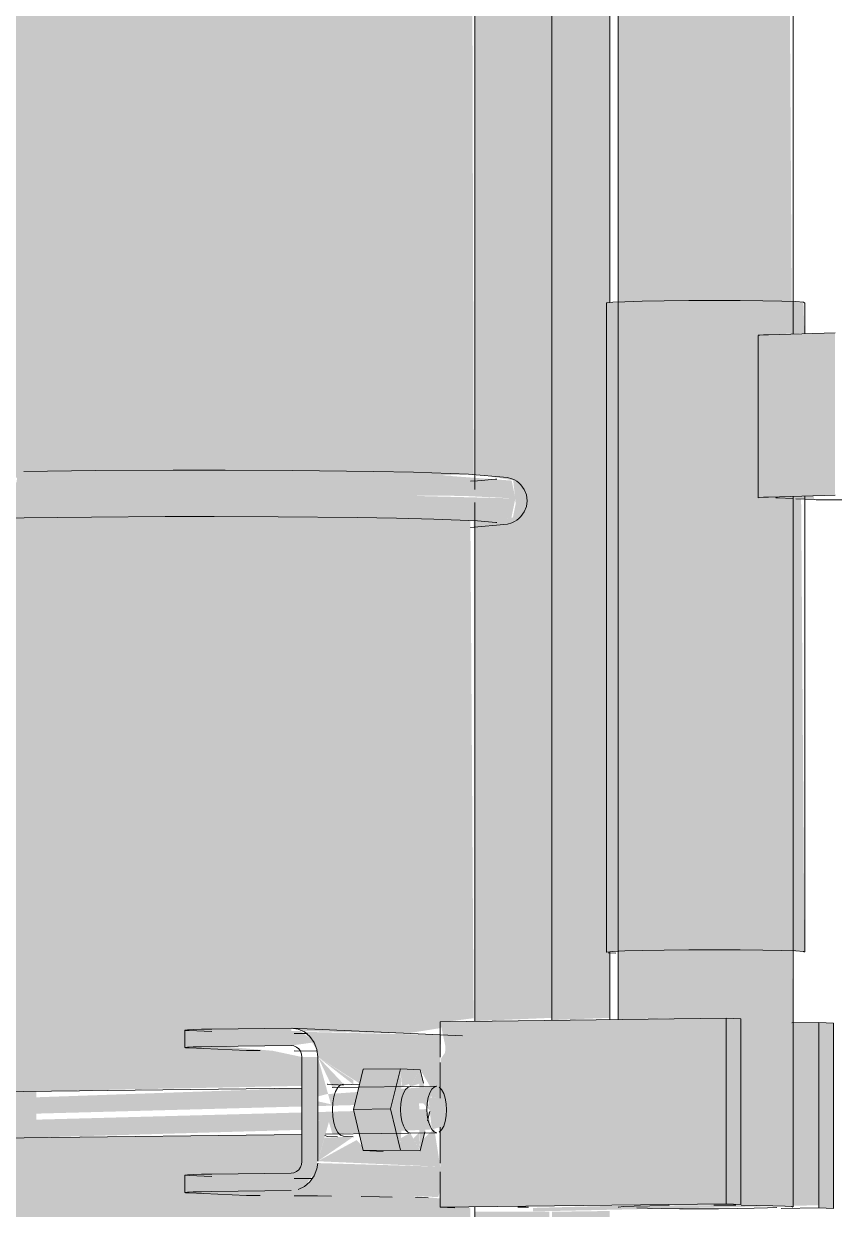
# Model space of a CAD drawing. Header units: inches. Extents: x 31213 to 31218, y -65 to 66.
# Drawn here: x 31217.62076 to 31217.62445, y 66.02618 to 66.03158 of the extents above; entities that cross this region are included whole.
import ezdxf

# ---------------------------------------------------------------- set-up
doc = ezdxf.new("R2010")
doc.units = ezdxf.units.IN
doc.header["$MEASUREMENT"] = 0
doc.layers.add('Q-SPCQ', color=91, linetype='Continuous', lineweight=9)

msp = doc.modelspace()

# ---------------------------------------------------------------- hatches: boundary and pattern name
at = {"layer": 'Q-SPCQ', "lineweight": 5}
h = msp.add_hatch(color=256, dxfattribs=at)
h.paths.add_polyline_path([(31217.6220947, 66.0263976), (31217.6222345, 66.0265102), (31217.622125, 66.026504)], flags=0)
h.paths.add_polyline_path([(31217.6228039, 66.021096), (31217.6227891, 66.0226932), (31217.6224836, 66.0227204), (31217.6224883, 66.0227656), (31217.6225529, 66.022807), (31217.6224886, 66.0228878), (31217.6228039, 66.0229038), (31217.6227891, 66.0261857), (31217.6226519, 66.0262108), (31217.6226519, 66.026228), (31217.6220344, 66.0262824), (31217.6220906, 66.0263633), (31217.6220906, 66.0263975), (31217.6220223, 66.0263967), (31217.6220223, 66.0265198), (31217.6208128, 66.026504), (31217.6208128, 66.0211168), (31217.6227891, 66.0211023)], flags=0)
h.paths.add_polyline_path([(31217.6216125, 66.0262595), (31217.6216125, 66.0263387), (31217.6219741, 66.0263388), (31217.6219741, 66.026264), (31217.6217692, 66.0262614)], flags=0)
h.paths.add_polyline_path([(31217.6220947, 66.0268732), (31217.6221616, 66.0267329), (31217.6222118, 66.026749), (31217.6221019, 66.0268656)], flags=0)
h.paths.add_polyline_path([(31217.6219741, 66.0269245), (31217.6220785, 66.0269391), (31217.6220053, 66.0269997), (31217.6219741, 66.0269997), (31217.6219741, 66.026926)], flags=0)
h.paths.add_polyline_path([(31217.6208128, 66.0267159), (31217.6220223, 66.0267408), (31217.6220223, 66.0268723), (31217.6218884, 66.0269007), (31217.6216125, 66.0269245), (31217.6216125, 66.0269992), (31217.6225001, 66.0269796), (31217.6226519, 66.0270038), (31217.6226799, 66.0270329), (31217.6228039, 66.0270491), (31217.6227891, 66.0293164), (31217.6224836, 66.0293315), (31217.6225069, 66.0294034), (31217.6225529, 66.0294327), (31217.6225073, 66.0295141), (31217.6228039, 66.0295269), (31217.6227891, 66.0352107), (31217.6208128, 66.0353292), (31217.6208128, 66.0267257)], flags=0)
h.paths.add_polyline_path([(31217.6228039, 66.0382131), (31217.6227891, 66.0404254), (31217.6224836, 66.0404439), (31217.6224836, 66.040502), (31217.6225383, 66.0405627), (31217.6224836, 66.040627), (31217.6228039, 66.0406357), (31217.6227891, 66.0575596), (31217.6208128, 66.0577534), (31217.6208128, 66.0434365), (31217.6211632, 66.0400605), (31217.6211632, 66.0383198), (31217.6227927, 66.0382138)], flags=0)
h.paths.add_polyline_path([(31217.6220947, 66.0669848), (31217.6222468, 66.0670864), (31217.6221191, 66.0670687), (31217.6221021, 66.0670104)], flags=0)
h.paths.add_polyline_path([(31217.6228039, 66.0607031), (31217.6227891, 66.0667313), (31217.6226519, 66.0667573), (31217.6220344, 66.0667873), (31217.6215301, 66.0668247), (31217.6216125, 66.0668489), (31217.6216125, 66.0669168), (31217.6219741, 66.0669168), (31217.6220053, 66.0668544), (31217.6220785, 66.0669183), (31217.6220785, 66.0669843), (31217.6220223, 66.0669825), (31217.6220053, 66.0670914), (31217.6208128, 66.0670521), (31217.6208128, 66.060909), (31217.6227975, 66.0607038)], flags=0)
h.paths.add_polyline_path([(31217.6208128, 66.0672631), (31217.6220223, 66.0673204), (31217.6220053, 66.0674478), (31217.6215301, 66.067485), (31217.6216125, 66.0675095), (31217.6216125, 66.0675773), (31217.6219741, 66.0675796), (31217.6220053, 66.0675059), (31217.6220785, 66.067526), (31217.6220594, 66.067579), (31217.6226519, 66.0675401), (31217.6226799, 66.0675823), (31217.6228039, 66.0675864), (31217.6227719, 66.0799108), (31217.6208128, 66.0801775), (31217.6208128, 66.0672742)], flags=0)
h.paths.add_polyline_path([(31217.6221371, 66.0673049), (31217.6222118, 66.0673281), (31217.6221109, 66.0674009), (31217.6221356, 66.0673104)], flags=0)
h.paths.add_polyline_path([(31217.6222836, 66.0673237), (31217.6222572, 66.0673459), (31217.6222586, 66.0673418)], flags=0)
h.paths.add_polyline_path([(31217.6228039, 66.0831932), (31217.6227891, 66.0908983), (31217.6224836, 66.0909454), (31217.6215301, 66.0909754), (31217.6208128, 66.0909604), (31217.6208128, 66.0834753), (31217.6228022, 66.0831934)], flags=0)
h = msp.add_hatch(color=256, dxfattribs=at)
h.paths.add_polyline_path([(31217.6200049, 66.0210953), (31217.6205029, 66.0211128), (31217.6208128, 66.0211168), (31217.6208128, 66.0353292), (31217.6200049, 66.0353779), (31217.6200149, 66.0297887), (31217.6201328, 66.0297816), (31217.6201056, 66.0297014), (31217.6200049, 66.0296865), (31217.6200146, 66.0295297), (31217.6207254, 66.0295105), (31217.6207139, 66.0294091), (31217.6207123, 66.0293281), (31217.6200049, 66.029303), (31217.6200141, 66.0291291), (31217.6201328, 66.0291232), (31217.620104, 66.0290419), (31217.6200049, 66.0290274), (31217.6200113, 66.0266859), (31217.6203015, 66.0267071), (31217.6204708, 66.026704), (31217.6205029, 66.0266593), (31217.6205029, 66.0265673), (31217.6204517, 66.026509), (31217.6201655, 66.0264924), (31217.6200049, 66.026479), (31217.6200073, 66.0231664), (31217.6201328, 66.0231614), (31217.6201127, 66.023081), (31217.6200049, 66.023069), (31217.620007, 66.0229059), (31217.6207254, 66.0228842), (31217.6207139, 66.0227826), (31217.6207123, 66.0227022), (31217.6200049, 66.0226828), (31217.6200065, 66.0225067), (31217.6201328, 66.0225019), (31217.6201127, 66.0224216), (31217.6200049, 66.0224099), (31217.6200049, 66.0213062)], flags=0)
h.paths.add_polyline_path([(31217.6203097, 66.0383755), (31217.6201127, 66.0401478), (31217.6200049, 66.0401268), (31217.6200247, 66.0383942), (31217.6202545, 66.0383791)], flags=0)
h.paths.add_polyline_path([(31217.6201096, 66.0402306), (31217.6200847, 66.0404298), (31217.6200049, 66.040407), (31217.6200268, 66.0402363), (31217.6200847, 66.0402323)], flags=0)
h.paths.add_polyline_path([(31217.6200049, 66.0406394), (31217.620064, 66.0406538), (31217.6200198, 66.0407953), (31217.6200049, 66.040786), (31217.6200049, 66.0406412)], flags=0)
h.paths.add_polyline_path([(31217.620038, 66.0408952), (31217.6200049, 66.0409067), (31217.6200276, 66.0408959)], flags=0)
h.paths.add_polyline_path([(31217.6208128, 66.0434365), (31217.6208128, 66.0577534), (31217.6200049, 66.057833), (31217.6200049, 66.0509432), (31217.6206103, 66.0453177)], flags=0)
h.paths.add_polyline_path([(31217.6208128, 66.060909), (31217.6208128, 66.0801775), (31217.6200049, 66.080288), (31217.6200049, 66.0672096), (31217.6205029, 66.0672039), (31217.6205029, 66.0671121), (31217.6204179, 66.0670521), (31217.6202439, 66.0670268), (31217.6200049, 66.0669885), (31217.6200049, 66.0609929), (31217.6206795, 66.0609228)], flags=0)
h.paths.add_polyline_path([(31217.6208128, 66.0834753), (31217.6208128, 66.0909604), (31217.6200847, 66.0908954), (31217.6200049, 66.090868), (31217.6200049, 66.0835904), (31217.6207796, 66.08348)], flags=0)
h = msp.add_hatch(color=256, dxfattribs=at)
h.paths.add_polyline_path([(31217.624257, 66.0261888), (31217.624253, 66.0294256), (31217.6241471, 66.0294227), (31217.624172, 66.0301629), (31217.624253, 66.0301705), (31217.6242222, 66.0351244), (31217.6236937, 66.0351562), (31217.6236937, 66.0261961), (31217.624253, 66.026191)], flags=0)
h.paths.add_polyline_path([(31217.624257, 66.0381182), (31217.6242454, 66.0574163), (31217.6236937, 66.0574704), (31217.6237224, 66.0381529), (31217.6242542, 66.0381183)], flags=0)
h.paths.add_polyline_path([(31217.624257, 66.0605523), (31217.624253, 66.0675897), (31217.6239983, 66.0676052), (31217.6236937, 66.0676027), (31217.6236937, 66.0606106), (31217.6242564, 66.0605524)], flags=0)
h = msp.add_hatch(color=256, dxfattribs=at)
h.paths.add_polyline_path([(31217.6244424, 66.0261819), (31217.6244424, 66.0270265), (31217.6243758, 66.0270295), (31217.6243758, 66.0261848)], flags=0)
h.paths.add_polyline_path([(31217.6240202, 66.0262007), (31217.6240202, 66.0270459), (31217.6239535, 66.0270489), (31217.6239535, 66.0262037)], flags=0)
h.paths.add_polyline_path([(31217.6244424, 66.0667216), (31217.6244424, 66.0675661), (31217.6243758, 66.0675738), (31217.6243758, 66.0667291)], flags=0)
h.paths.add_polyline_path([(31217.6240202, 66.0667695), (31217.6240202, 66.0676147), (31217.6239535, 66.0676224), (31217.6239535, 66.0667771)], flags=0)
h = msp.add_hatch(color=256, dxfattribs=at)
h.paths.add_polyline_path([(31217.623464, 66.0270428), (31217.6236937, 66.027049), (31217.6236937, 66.0351562), (31217.623464, 66.03517), (31217.623464, 66.027049)], flags=0)
h.paths.add_polyline_path([(31217.6236937, 66.0381548), (31217.6236722, 66.0574725), (31217.623464, 66.0574931), (31217.6234869, 66.0381683), (31217.6236312, 66.0381589)], flags=0)
h.paths.add_polyline_path([(31217.6236937, 66.0606106), (31217.6236919, 66.0667593), (31217.623464, 66.0667365), (31217.6234869, 66.060632), (31217.6236789, 66.0606121)], flags=0)
h = msp.add_hatch(color=256, dxfattribs=at)
h.paths.add_polyline_path([(31217.6234236, 66.0199935), (31217.6234236, 66.0261708), (31217.6231602, 66.0261674), (31217.6231602, 66.0206275), (31217.6107828, 66.021061), (31217.6107553, 66.0359319), (31217.610508, 66.0359466), (31217.610508, 66.0204321), (31217.6229844, 66.0200084)], flags=0)
h.paths.add_polyline_path([(31217.6231602, 66.0270404), (31217.6234236, 66.0270506), (31217.6234236, 66.0351749), (31217.6231602, 66.0351907), (31217.6231602, 66.0270506)], flags=0)
h = msp.add_hatch(color=256, dxfattribs=at)
h.paths.add_polyline_path([(31217.6231602, 66.0211788), (31217.6231588, 66.0213352), (31217.6228105, 66.0213334), (31217.6228105, 66.0211915)], flags=0)
h.paths.add_polyline_path([(31217.6228105, 66.0226222), (31217.6228551, 66.0226735), (31217.6228105, 66.022668)], flags=0)
h.paths.add_polyline_path([(31217.6229933, 66.0228321), (31217.6231602, 66.0230236), (31217.6231481, 66.0261674), (31217.6228105, 66.0261674), (31217.6228105, 66.0229049), (31217.6229841, 66.0228777)], flags=0)
h.paths.add_polyline_path([(31217.6228105, 66.027036), (31217.6231602, 66.0270506), (31217.6231602, 66.0344834), (31217.6228105, 66.0349007), (31217.6228105, 66.0295283), (31217.6229841, 66.0294994), (31217.6229954, 66.0293921), (31217.6229828, 66.0293299), (31217.6228105, 66.0292881), (31217.6228105, 66.0270506)], flags=0)
for points in [[(31217.6234111, 66.0273501), (31217.6236715, 66.027359), (31217.6236715, 66.0303168), (31217.6234111, 66.0303069), (31217.6234111, 66.0285167)], [(31217.6243099, 66.0273504), (31217.6242949, 66.0294267), (31217.6241471, 66.0294227), (31217.6241471, 66.0301622), (31217.6243099, 66.0301705), (31217.6243053, 66.0303101), (31217.6239018, 66.0303183), (31217.6236715, 66.0303168), (31217.6236715, 66.027359), (31217.6243053, 66.027353)], [(31217.624147, 66.0294227), (31217.6244494, 66.0294307), (31217.6244494, 66.0301705), (31217.624147, 66.0301622)], [(31217.624107, 66.029421), (31217.624147, 66.0294227), (31217.624123, 66.0301614), (31217.624107, 66.0301605), (31217.6241033, 66.0298163)], [(31217.6229938, 66.0294163), (31217.6229773, 66.0294978), (31217.6226977, 66.0295187), (31217.6222136, 66.0295347), (31217.6219172, 66.0295382), (31217.6207182, 66.029489), (31217.6207122, 66.0294365), (31217.6227541, 66.0294282), (31217.622874, 66.0294222)], [(31217.6228041, 66.0292866), (31217.622976, 66.0293283), (31217.6229938, 66.0294163), (31217.6220926, 66.0294393), (31217.6207122, 66.0294365), (31217.6207346, 66.0293439), (31217.622804, 66.0293159)], [(31217.6243539, 66.0294109), (31217.6243539, 66.0294283), (31217.6241868, 66.0294192)], [(31217.6226517, 66.0261877), (31217.6239535, 66.0262037), (31217.6239535, 66.0270489), (31217.6226517, 66.0270325), (31217.6226747, 66.0269245), (31217.6226743, 66.0268926), (31217.622656, 66.0268656), (31217.6226517, 66.0263037), (31217.6226517, 66.0262855), (31217.6226517, 66.0262688), (31217.6226517, 66.0262405)], [(31217.6226517, 66.0268477), (31217.6226562, 66.0269725), (31217.6220339, 66.0269867), (31217.6220901, 66.0269072), (31217.6220942, 66.0268731)], [(31217.6230747, 66.0261689), (31217.6243758, 66.0261971), (31217.6243758, 66.0270295), (31217.6242531, 66.027028), (31217.6242224, 66.0261931), (31217.6233804, 66.0261929), (31217.6230747, 66.0261848)], [(31217.6222566, 66.0266335), (31217.6224254, 66.0266356), (31217.6224705, 66.0268185), (31217.6223017, 66.0268164)], [(31217.6207122, 66.0266116), (31217.622593, 66.0266623), (31217.6226361, 66.0267387), (31217.6221414, 66.0267034), (31217.6221544, 66.0266569), (31217.622022, 66.026687), (31217.622022, 66.026731), (31217.6207253, 66.0266857), (31217.6207137, 66.0266389)], [(31217.6224768, 66.026576), (31217.6225586, 66.0266022), (31217.6225542, 66.0266826), (31217.6223899, 66.0266548), (31217.6223914, 66.0266274), (31217.6224579, 66.026601), (31217.622477, 66.0265804)], [(31217.6226138, 66.0265425), (31217.6226677, 66.0265569), (31217.6226556, 66.026685), (31217.6225975, 66.0266876)], [(31217.6207569, 66.026504), (31217.622022, 66.0265406), (31217.622022, 66.0266005), (31217.6221452, 66.0265763), (31217.6221612, 66.0265215), (31217.6226138, 66.0265425), (31217.6225915, 66.026635), (31217.6207137, 66.0265842), (31217.6207454, 66.0265082)], [(31217.6223017, 66.0264465), (31217.6224705, 66.0264486), (31217.6224254, 66.0266356), (31217.6222566, 66.0266335)], [(31217.6226422, 66.0262341), (31217.6226517, 66.0262633), (31217.6226517, 66.0263725), (31217.6220932, 66.0263892), (31217.6220589, 66.0263036), (31217.6219736, 66.0262639)]]:
    msp.add_hatch(color=256, dxfattribs=at).paths.add_polyline_path(points, flags=0)
h = msp.add_hatch(color=256, dxfattribs=at)
h.paths.add_polyline_path([(31217.6236614, 66.0261821), (31217.6236614, 66.0261956), (31217.623606, 66.0261831)], flags=0)
h.paths.add_polyline_path([(31217.6235204, 66.0270435), (31217.6235354, 66.027049), (31217.6235204, 66.027049)], flags=0)
h.paths.add_polyline_path([(31217.6235204, 66.0303134), (31217.6235354, 66.030315), (31217.6235204, 66.030315)], flags=0)
h = msp.add_hatch(color=256, dxfattribs=at)
h.paths.add_polyline_path([(31217.6216121, 66.0262594), (31217.6219736, 66.0262639), (31217.6219736, 66.0263431), (31217.6216121, 66.0263387)], flags=0)
h.paths.add_polyline_path([(31217.6220218, 66.0263966), (31217.6220942, 66.0263975), (31217.6220942, 66.0268731), (31217.6220218, 66.0268722)], flags=0)
h.paths.add_polyline_path([(31217.6216121, 66.0269199), (31217.6219736, 66.0269244), (31217.6219736, 66.0270037), (31217.6216121, 66.0269991)], flags=0)
h = msp.add_hatch(color=256, dxfattribs=at)
h.paths.add_polyline_path([(31217.6225609, 66.0264446), (31217.6225545, 66.0265264), (31217.6225298, 66.0265008), (31217.6225545, 66.0264562)], flags=0)
h.paths.add_polyline_path([(31217.6220942, 66.0263975), (31217.6221474, 66.0265842), (31217.6220942, 66.0265841)], flags=0)
h.paths.add_polyline_path([(31217.6220942, 66.0263975), (31217.6222567, 66.0265091), (31217.6222113, 66.0265111)], flags=0)
h.paths.add_polyline_path([(31217.6226517, 66.0263725), (31217.622625, 66.0265455), (31217.6225743, 66.0264988), (31217.6225545, 66.0264449), (31217.6222969, 66.0264671), (31217.6222708, 66.0264938), (31217.6220942, 66.0263975), (31217.6222774, 66.0263893)], flags=0)
h.paths.add_polyline_path([(31217.6224708, 66.0264487), (31217.6225159, 66.0265259), (31217.6224735, 66.0265034), (31217.6224727, 66.0264884)], flags=0)
h.paths.add_polyline_path([(31217.6220942, 66.0268731), (31217.6220942, 66.0266923), (31217.622141, 66.0267047)], flags=0)
h.paths.add_polyline_path([(31217.6220942, 66.0268731), (31217.6222567, 66.0267468), (31217.6222567, 66.0267667)], flags=0)
h.paths.add_polyline_path([(31217.6224708, 66.0268186), (31217.6224772, 66.0267368), (31217.6225091, 66.0267495), (31217.6224772, 66.026807)], flags=0)
h.paths.add_polyline_path([(31217.6225609, 66.0268145), (31217.6225159, 66.0267373), (31217.6225579, 66.0267516)], flags=0)
h.paths.add_polyline_path([(31217.6226517, 66.0266853), (31217.6226517, 66.0268477), (31217.6220942, 66.0268731), (31217.6222858, 66.0267513), (31217.6223018, 66.0268164), (31217.6225609, 66.0268145), (31217.622606, 66.0267384), (31217.622605, 66.0267093), (31217.6226143, 66.026687), (31217.6226419, 66.0266857)], flags=0)
h = msp.add_hatch(color=256, dxfattribs=at)
h.paths.add_polyline_path([(31217.6225606, 66.0264446), (31217.6226057, 66.0266275), (31217.6225542, 66.0265769)], flags=0)
h.paths.add_polyline_path([(31217.6225606, 66.0264446), (31217.6225156, 66.0265258), (31217.6224705, 66.0264486)], flags=0)
h.paths.add_polyline_path([(31217.6224705, 66.0268185), (31217.6225156, 66.0267372), (31217.6225606, 66.0268144)], flags=0)
h.paths.add_polyline_path([(31217.6224254, 66.0266356), (31217.6224769, 66.0266861), (31217.6224705, 66.0268185)], flags=0)
h.paths.add_polyline_path([(31217.6224705, 66.0264486), (31217.6224769, 66.0265804), (31217.6224254, 66.0266356)], flags=0)
h.paths.add_polyline_path([(31217.6226057, 66.0266275), (31217.6225606, 66.0268144), (31217.6225542, 66.0266826)], flags=0)

# ---------------------------------------------------------------- linework, layer by layer
at = {"layer": 'Q-SPCQ'}
for p, q in [((31217.6228093, 66.0352094), (31217.6228093, 66.0294565)), ((31217.6234621, 66.0270427), (31217.6234621, 66.0351701)), ((31217.6242585, 66.0351222), (31217.6242585, 66.0301653)), ((31217.6231602, 66.0344834), (31217.6231602, 66.0270404)), ((31217.6234236, 66.0303086), (31217.6234236, 66.0341555)), ((31217.623409, 66.0273491), (31217.623409, 66.0303058)), ((31217.6243116, 66.0303082), (31217.6243116, 66.0301667)), ((31217.624147, 66.0301622), (31217.6244494, 66.0301705)), ((31217.6240997, 66.0294198), (31217.6240997, 66.0301592)), ((31217.6244494, 66.0294307), (31217.624147, 66.0294227)), ((31217.6242595, 66.0294156), (31217.6241868, 66.0294192)), ((31217.6242585, 66.0294257), (31217.6242585, 66.0261895)), ((31217.6243539, 66.0294109), (31217.6242704, 66.029415)), ((31217.6243116, 66.0294271), (31217.6243116, 66.0273513)), ((31217.6228093, 66.0293983), (31217.6228093, 66.0270345)), ((31217.6248569, 66.0294119), (31217.6244329, 66.02941)), ((31217.620758, 66.0293286), (31217.6192161, 66.0293075)), ((31217.6234158, 66.0273474), (31217.6234508, 66.027345)), ((31217.6234236, 66.0270438), (31217.6234236, 66.0273517)), ((31217.6239535, 66.0270489), (31217.6226517, 66.0270325)), ((31217.6239535, 66.0270489), (31217.6239535, 66.0262037)), ((31217.6240202, 66.0270459), (31217.6239535, 66.0270489)), ((31217.6240202, 66.0262007), (31217.6240202, 66.0270459)), ((31217.6214888, 66.0269153), (31217.6214888, 66.0269945)), ((31217.6216123, 66.0269879), (31217.6215087, 66.0269926)), ((31217.6219736, 66.0270037), (31217.6216121, 66.0269991)), ((31217.6219798, 66.0270035), (31217.6227528, 66.0269682)), ((31217.6226517, 66.026871), (31217.6226517, 66.0270325)), ((31217.6242531, 66.027028), (31217.6243758, 66.0270295)), ((31217.6244424, 66.0270265), (31217.6243758, 66.0270295)), ((31217.6243758, 66.0270295), (31217.6243758, 66.0261848)), ((31217.6244424, 66.0261819), (31217.6244424, 66.0270265)), ((31217.6220469, 66.026979), (31217.6219872, 66.0269795)), ((31217.6215087, 66.0269134), (31217.6217692, 66.0269015)), ((31217.6216121, 66.0269199), (31217.6219736, 66.0269244)), ((31217.6217692, 66.0269015), (31217.6218326, 66.0269012)), ((31217.6219872, 66.0269003), (31217.6220917, 66.0268993)), ((31217.6220218, 66.0268722), (31217.6220218, 66.0263966)), ((31217.6220942, 66.0263975), (31217.6220942, 66.0268731)), ((31217.6226517, 66.0266853), (31217.6226517, 66.0268477)), ((31217.6222566, 66.0266335), (31217.6223017, 66.0268164)), ((31217.6224705, 66.0268185), (31217.6223017, 66.0268164)), ((31217.6224705, 66.0268185), (31217.6224254, 66.0266356)), ((31217.6225606, 66.0268144), (31217.6224705, 66.0268185)), ((31217.6225754, 66.0267532), (31217.6225606, 66.0268144)), ((31217.6207557, 66.0267152), (31217.6220219, 66.026731)), ((31217.622139, 66.026748), (31217.6221378, 66.026748)), ((31217.6222114, 66.0267447), (31217.622139, 66.026748)), ((31217.6221601, 66.0267328), (31217.6226349, 66.0267387)), ((31217.6222113, 66.0267489), (31217.6222844, 66.0267456)), ((31217.6222566, 66.0266335), (31217.6224254, 66.0266356)), ((31217.6223017, 66.0264465), (31217.6222566, 66.0266335)), ((31217.6224254, 66.0266356), (31217.6224705, 66.0264486)), ((31217.6225945, 66.026582), (31217.6226048, 66.0266239)), ((31217.6226517, 66.0263893), (31217.6226517, 66.0265526)), ((31217.6220219, 66.0265197), (31217.6207579, 66.026504)), ((31217.622126, 66.0265148), (31217.622139, 66.0265102)), ((31217.6226371, 66.0265273), (31217.6221294, 66.026521)), ((31217.622139, 66.0265102), (31217.6221837, 66.0265082)), ((31217.622256, 66.0265091), (31217.6222113, 66.0265111)), ((31217.6225606, 66.0264446), (31217.622582, 66.0265312)), ((31217.6224705, 66.0264486), (31217.6223017, 66.0264465)), ((31217.6223919, 66.0264425), (31217.6223017, 66.0264465)), ((31217.6224705, 66.0264486), (31217.6225606, 66.0264446)), ((31217.6214888, 66.0262549), (31217.6214888, 66.0263342)), ((31217.6216121, 66.0263387), (31217.6219736, 66.0263431)), ((31217.6226517, 66.0261877), (31217.6226517, 66.0263492)), ((31217.6216123, 66.0263277), (31217.6215087, 66.0263323)), ((31217.6220713, 66.0263188), (31217.6219872, 66.0263195)), ((31217.6215087, 66.0262531), (31217.6217692, 66.0262415)), ((31217.6219736, 66.0262639), (31217.6216121, 66.0262594)), ((31217.6217692, 66.0262415), (31217.6218326, 66.0262412)), ((31217.6225398, 66.0262318), (31217.6225964, 66.0262301)), ((31217.6226517, 66.0261877), (31217.6239535, 66.0262037)), ((31217.6227185, 66.0261848), (31217.6226517, 66.0261877)), ((31217.6228093, 66.0261897), (31217.6228093, 66.0228327)), ((31217.6230047, 66.026188), (31217.6230537, 66.0261876)), ((31217.6239983, 66.026197), (31217.6238969, 66.0261973)), ((31217.6239535, 66.0262037), (31217.6240202, 66.0262007)), ((31217.6242043, 66.0261828), (31217.6243758, 66.0261848)), ((31217.6243758, 66.0261848), (31217.6244424, 66.0261819))]:
    msp.add_line(p, q, dxfattribs=at)
for points in [[(31217.6234093, 66.0303058, 0), (31217.6234111, 66.0303069, 0), (31217.623437, 66.0303098, 0), (31217.6234919, 66.0303125, 0), (31217.6235718, 66.0303149, 0), (31217.6236715, 66.0303168, 0)], [(31217.6236715, 66.0303168, 0), (31217.623784, 66.0303179, 0), (31217.6239018, 66.0303183, 0), (31217.6240167, 66.030318, 0), (31217.624121, 66.0303169, 0), (31217.6242075, 66.0303151, 0), (31217.6242704, 66.0303128, 0), (31217.6243053, 66.0303101, 0), (31217.6243099, 66.0303072, 0)], [(31217.6241001, 66.0301595, 0), (31217.624107, 66.0301605, 0), (31217.624123, 66.0301614, 0), (31217.624147, 66.0301622, 0)], [(31217.6230479, 66.0294062, 0), (31217.6230446, 66.0294326, 0), (31217.6230348, 66.0294572, 0), (31217.6230195, 66.0294783, 0), (31217.6230102, 66.0294872, 0), (31217.623, 66.0294949, 0), (31217.6229893, 66.0295011, 0), (31217.6229783, 66.0295062, 0), (31217.6229575, 66.0295125, 0), (31217.6227812, 66.0295278, 0), (31217.6225295, 66.0295359, 0), (31217.6223495, 66.0295395, 0), (31217.6219781, 66.0295437, 0), (31217.6216722, 66.0295451, 0), (31217.6214359, 66.0295451, 0), (31217.6210806, 66.0295433, 0), (31217.6207556, 66.0295399, 0)], [(31217.6229101, 66.0295048, 0), (31217.6229042, 66.0295038, 0), (31217.6228223, 66.0294968, 0), (31217.6227893, 66.0294952, 0)], [(31217.624147, 66.0294227, 0), (31217.624123, 66.0294219, 0), (31217.624107, 66.029421, 0), (31217.6241001, 66.02942, 0)], [(31217.6241868, 66.0294192, 0), (31217.6241809, 66.0294197, 0), (31217.6241797, 66.0294201, 0)], [(31217.6230479, 66.0294062, 0), (31217.6230446, 66.0293797, 0), (31217.6230348, 66.029355, 0), (31217.6230196, 66.0293339, 0), (31217.6230102, 66.0293249, 0), (31217.6230001, 66.0293172, 0), (31217.6229894, 66.0293108, 0), (31217.6229783, 66.0293057, 0), (31217.6229577, 66.0292993, 0), (31217.6227893, 66.029284, 0)], [(31217.6244329, 66.02941, 0), (31217.6244135, 66.0294099, 0), (31217.6243948, 66.02941, 0), (31217.6243781, 66.0294102, 0), (31217.6243642, 66.0294105, 0), (31217.6243539, 66.0294109, 0)], [(31217.6229101, 66.0293069, 0), (31217.6229044, 66.0293075, 0), (31217.6228221, 66.0293143, 0), (31217.6226224, 66.0293222, 0), (31217.6224526, 66.0293263, 0), (31217.6222742, 66.0293293, 0), (31217.6219148, 66.0293329, 0), (31217.6216232, 66.0293339, 0), (31217.6213994, 66.0293337, 0), (31217.6210643, 66.0293319, 0), (31217.620758, 66.0293286, 0)], [(31217.6243099, 66.0273504, 0), (31217.6243053, 66.027353, 0), (31217.6242704, 66.0273555, 0), (31217.6242075, 66.0273576, 0), (31217.624121, 66.0273592, 0), (31217.6240167, 66.0273602, 0), (31217.6239018, 66.0273605, 0), (31217.623784, 66.0273601, 0), (31217.6236715, 66.027359, 0)], [(31217.6236715, 66.027359, 0), (31217.6235718, 66.0273574, 0), (31217.6234919, 66.0273552, 0), (31217.623437, 66.0273527, 0), (31217.6234111, 66.0273501, 0), (31217.6234093, 66.0273492, 0)], [(31217.6215087, 66.0269926, 0), (31217.6214921, 66.0269937, 0), (31217.6214898, 66.026995, 0), (31217.621502, 66.0269962, 0), (31217.6215277, 66.0269974, 0), (31217.6215652, 66.0269984, 0), (31217.6216121, 66.0269991, 0)], [(31217.6220942, 66.0268731, 0), (31217.6220901, 66.0269072, 0), (31217.622078, 66.0269389, 0), (31217.6220589, 66.0269661, 0), (31217.6220339, 66.0269867, 0), (31217.6220048, 66.0269996, 0), (31217.6219736, 66.0270037, 0)], [(31217.6216121, 66.0269199, 0), (31217.6215652, 66.0269191, 0), (31217.6215277, 66.0269181, 0), (31217.621502, 66.026917, 0), (31217.6214898, 66.0269157, 0), (31217.6214921, 66.0269145, 0), (31217.6215087, 66.0269134, 0)], [(31217.6219736, 66.0269244, 0), (31217.6219861, 66.0269228, 0), (31217.6219977, 66.0269176, 0), (31217.6220077, 66.0269094, 0), (31217.6220154, 66.0268985, 0), (31217.6220202, 66.0268858, 0), (31217.6220218, 66.0268722, 0)], [(31217.6207557, 66.0267152, 0), (31217.6204764, 66.0267109, 0), (31217.6202518, 66.0267058, 0), (31217.620086, 66.0267005, 0), (31217.6199744, 66.0266953, 0), (31217.6198575, 66.0266846, 0), (31217.6198343, 66.0266785, 0), (31217.6198174, 66.0266711, 0), (31217.6198043, 66.0266627, 0), (31217.6197938, 66.0266539, 0), (31217.6197788, 66.0266361, 0), (31217.6197707, 66.026622, 0), (31217.619763, 66.0265992, 0), (31217.6197606, 66.0265767, 0)], [(31217.6222113, 66.0265111, 0), (31217.6221983, 66.0265157, 0), (31217.6221862, 66.0265282, 0), (31217.6221758, 66.0265475, 0), (31217.6221679, 66.0265725, 0), (31217.6221628, 66.0266014, 0), (31217.6221611, 66.0266323, 0), (31217.6221628, 66.0266629, 0), (31217.6221679, 66.0266914, 0), (31217.6221758, 66.0267157, 0), (31217.6221862, 66.0267341, 0), (31217.6221983, 66.0267454, 0), (31217.6222113, 66.0267489, 0)], [(31217.6225156, 66.0265258, 0), (31217.622504, 66.02653, 0), (31217.6224933, 66.026541, 0), (31217.622484, 66.0265582, 0), (31217.6224769, 66.0265804, 0), (31217.6224725, 66.0266061, 0), (31217.622471, 66.0266335, 0), (31217.6224725, 66.0266608, 0), (31217.6224769, 66.0266861, 0), (31217.622484, 66.0267077, 0), (31217.6224933, 66.0267241, 0), (31217.622504, 66.0267341, 0), (31217.6225156, 66.0267372, 0)], [(31217.6226361, 66.0267387, 0), (31217.6226246, 66.0267356, 0), (31217.6226138, 66.0267256, 0), (31217.6226046, 66.0267092, 0), (31217.6225975, 66.0266876, 0), (31217.622593, 66.0266623, 0), (31217.6225915, 66.026635, 0)], [(31217.6226807, 66.026631, 0), (31217.6226792, 66.0266584, 0), (31217.6226747, 66.0266841, 0), (31217.6226677, 66.0267063, 0), (31217.6226584, 66.0267235, 0), (31217.6226477, 66.0267346, 0)], [(31217.6225915, 66.026635, 0), (31217.622593, 66.0266076, 0), (31217.6225975, 66.0265819, 0), (31217.6226046, 66.0265597, 0), (31217.6226138, 66.0265425, 0), (31217.6226246, 66.0265315, 0), (31217.6226361, 66.0265273, 0)], [(31217.6226477, 66.0265304, 0), (31217.6226584, 66.0265405, 0), (31217.6226677, 66.0265569, 0), (31217.6226747, 66.0265784, 0), (31217.6226792, 66.0266037, 0), (31217.6226807, 66.026631, 0)], [(31217.6207579, 66.026504, 0), (31217.6204783, 66.0264997, 0), (31217.6202543, 66.0264946, 0), (31217.6200903, 66.0264894, 0), (31217.6199823, 66.0264844, 0), (31217.6199208, 66.0264801, 0), (31217.6198959, 66.0264771, 0), (31217.6198637, 66.0264682, 0), (31217.6199822, 66.0264589, 0)], [(31217.6220218, 66.0263966, 0), (31217.6220202, 66.0263829, 0), (31217.6220154, 66.0263701, 0), (31217.6220077, 66.026359, 0), (31217.6219977, 66.0263505, 0), (31217.6219861, 66.0263451, 0), (31217.6219736, 66.0263431, 0)], [(31217.6220048, 66.0262687, 0), (31217.6220339, 66.0262823, 0), (31217.6220589, 66.0263036, 0), (31217.622078, 66.0263312, 0), (31217.6220901, 66.0263632, 0), (31217.6220939, 66.026389, 0)], [(31217.6215087, 66.0263323, 0), (31217.6214921, 66.0263334, 0), (31217.6214898, 66.0263346, 0), (31217.621502, 66.0263358, 0), (31217.6215277, 66.026337, 0), (31217.6215652, 66.0263379, 0), (31217.6216121, 66.0263387, 0)], [(31217.6216121, 66.0262594, 0), (31217.6215652, 66.0262587, 0), (31217.6215277, 66.0262577, 0), (31217.621502, 66.0262566, 0), (31217.6214898, 66.0262554, 0), (31217.6214921, 66.0262542, 0), (31217.6215087, 66.0262531, 0)], [(31217.6219872, 66.0262403, 0), (31217.6220937, 66.0262394, 0), (31217.622157, 66.0262387, 0)], [(31217.6222923, 66.0262369, 0), (31217.6223753, 66.0262355, 0), (31217.6224333, 66.0262343, 0)], [(31217.6236937, 66.0261961, 0), (31217.6236058, 66.0261947, 0), (31217.6235352, 66.0261929, 0), (31217.6234869, 66.0261908, 0), (31217.623464, 66.0261885, 0), (31217.6234623, 66.0261877, 0)], [(31217.624005, 66.0261822, 0), (31217.623919, 66.0261814, 0), (31217.623829, 66.0261812, 0), (31217.6237411, 66.0261814, 0), (31217.6236614, 66.0261821, 0), (31217.6235952, 66.0261833, 0), (31217.6235472, 66.0261848, 0)], [(31217.6241843, 66.0261868, 0), (31217.6241423, 66.026185, 0), (31217.6240812, 66.0261834, 0), (31217.624005, 66.0261822, 0)], [(31217.624257, 66.0261888, 0), (31217.624253, 66.026191, 0), (31217.6242222, 66.0261931, 0), (31217.6241667, 66.0261948, 0), (31217.6240904, 66.0261962, 0), (31217.6240213, 66.0261969, 0)]]:
    msp.add_polyline3d(points, dxfattribs=at)

doc.saveas('drawing.dxf')
